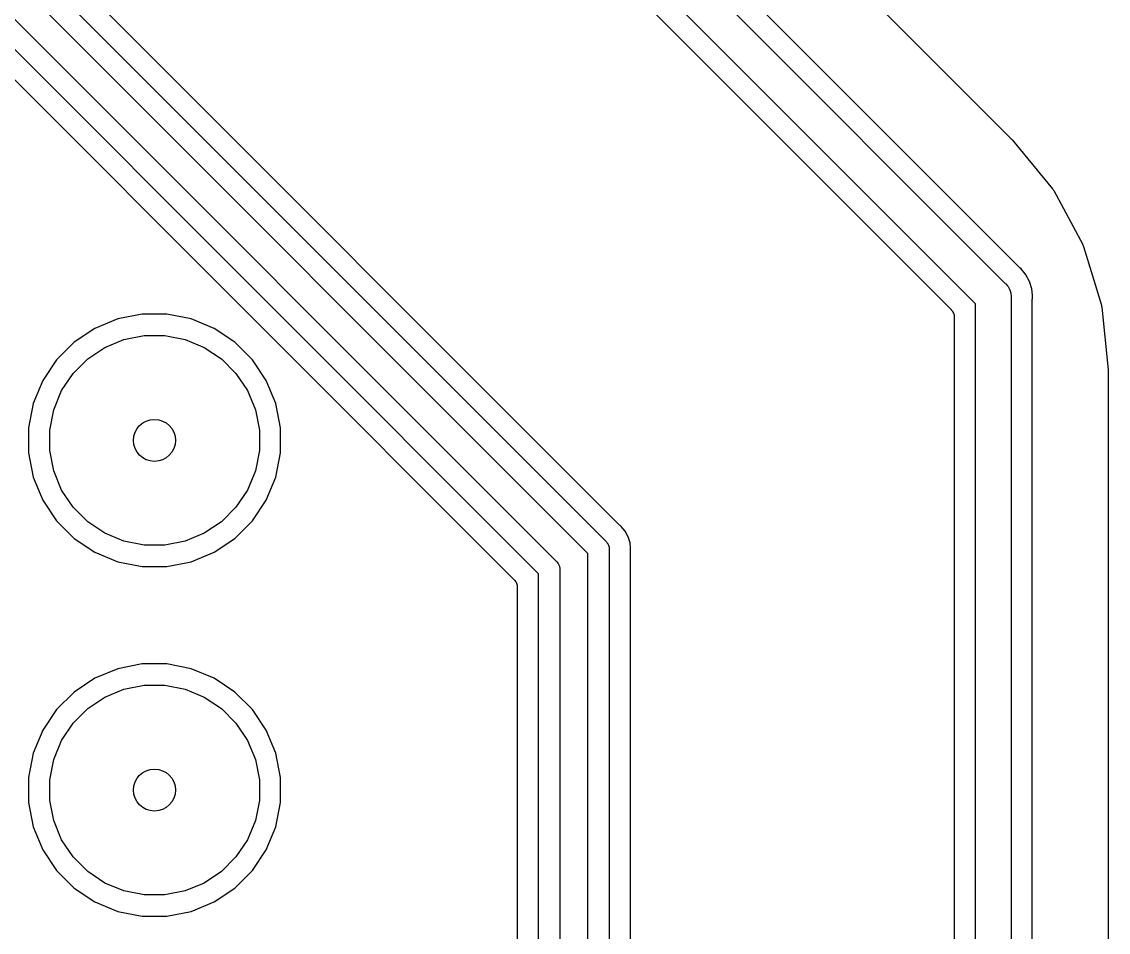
# Model space of a CAD drawing. Extents: x 0.48 to 2.43, y -7.79 to -4.85.
# Drawn here: x 2.128 to 2.434, y -5.6306 to -5.3743 of the extents above; entities that cross this region are included whole.
import ezdxf

# ---------------------------------------------------------------- set-up
doc = ezdxf.new("R2010")
doc.units = 0
doc.header["$MEASUREMENT"] = 0
doc.layers.add('BLACK', color=7, linetype='CONTINUOUS')

msp = doc.modelspace()

# ---------------------------------------------------------------- linework, layer by layer
at = {"layer": 'BLACK', "linetype": 'CONTINUOUS'}
for p, q in [((1.8758, -4.87641), (2.40683, -5.40744)), ((2.1702, -5.21322), (2.40494, -5.44795)), ((2.40887, -5.4434), (2.18083, -5.21536)), ((2.39657, -5.45373), (2.16313, -5.22029)), ((2.16527, -5.23091), (2.3897, -5.45534)), ((2.01809, -5.26581), (2.27854, -5.52627)), ((2.27353, -5.52974), (2.01385, -5.27006)), ((2.01354, -5.27824), (2.26665, -5.53134)), ((2.05928, -5.28738), (2.29242, -5.52052)), ((2.2874, -5.52399), (2.05504, -5.29163)), ((2.29635, -5.51597), (2.14357, -5.36319)), ((2.40683, -5.40744), (2.40686, -5.40747)), ((2.40686, -5.40747), (2.40694, -5.40757)), ((2.40694, -5.40757), (2.40703, -5.40765)), ((2.40703, -5.40765), (2.41829, -5.42136)), ((2.41829, -5.42136), (2.41832, -5.4214)), ((2.41832, -5.4214), (2.41847, -5.42163)), ((2.41847, -5.42163), (2.41862, -5.42185)), ((2.41862, -5.42185), (2.42677, -5.43705)), ((2.42677, -5.43705), (2.42679, -5.43709)), ((2.42679, -5.43709), (2.42689, -5.43735)), ((2.42689, -5.43735), (2.42699, -5.43759)), ((2.42699, -5.43759), (2.43204, -5.45409)), ((2.40896, -5.44348), (2.40887, -5.4434)), ((2.40905, -5.44357), (2.40896, -5.44348)), ((2.40909, -5.44359), (2.40905, -5.44357)), ((2.40939, -5.44384), (2.40909, -5.44359)), ((2.40964, -5.44415), (2.40939, -5.44384)), ((2.41026, -5.4449), (2.40964, -5.44415)), ((2.40964, -5.44415), (2.40964, -5.44415)), ((2.41077, -5.44552), (2.41026, -5.4449)), ((2.41026, -5.4449), (2.41026, -5.4449)), ((2.41179, -5.44743), (2.41077, -5.44552)), ((2.40494, -5.44795), (2.40513, -5.44811)), ((2.40513, -5.44811), (2.40558, -5.44866)), ((2.40558, -5.44866), (2.40575, -5.44887)), ((2.40575, -5.44887), (2.40622, -5.44974)), ((2.40622, -5.44974), (2.4065, -5.45068)), ((2.41242, -5.4495), (2.41179, -5.44743)), ((2.41259, -5.45126), (2.41242, -5.4495)), ((2.4065, -5.45068), (2.4066, -5.45166)), ((2.4066, -5.45166), (2.40657, -5.45191)), ((2.40657, -5.45191), (2.40657, -5.72538)), ((2.41257, -5.45235), (2.41258, -5.45231)), ((2.41257, -5.72494), (2.41257, -5.45235)), ((2.41258, -5.45231), (2.41259, -5.45218)), ((2.41259, -5.45127), (2.41259, -5.45126)), ((2.41263, -5.45166), (2.41259, -5.45127)), ((2.41259, -5.45205), (2.41263, -5.45166)), ((2.41259, -5.45218), (2.41259, -5.45205)), ((2.3897, -5.45534), (2.3897, -5.45535)), ((2.3897, -5.45535), (2.3897, -5.45535)), ((2.3897, -5.45535), (2.3897, -5.45535)), ((2.3897, -5.45535), (2.38973, -5.45537)), ((2.38973, -5.45537), (2.3899, -5.45559)), ((2.3899, -5.45559), (2.39007, -5.4558)), ((2.39007, -5.4558), (2.39008, -5.45581)), ((2.39008, -5.45581), (2.39009, -5.45583)), ((2.39009, -5.45583), (2.39022, -5.45607)), ((2.39657, -5.72356), (2.39657, -5.45373)), ((2.43204, -5.45409), (2.43204, -5.45409)), ((2.43204, -5.45409), (2.43204, -5.45409)), ((2.43204, -5.45409), (2.43205, -5.45413)), ((2.43205, -5.45413), (2.4321, -5.4544)), ((2.4321, -5.4544), (2.43215, -5.45467)), ((2.43215, -5.45467), (2.43395, -5.47231)), ((2.15499, -5.45796), (2.14853, -5.46064)), ((2.16186, -5.4566), (2.15499, -5.45796)), ((2.16885, -5.4566), (2.16186, -5.4566)), ((2.17572, -5.45796), (2.16885, -5.4566)), ((2.18218, -5.46064), (2.17572, -5.45796)), ((2.39022, -5.45607), (2.39035, -5.45632)), ((2.39035, -5.45632), (2.39035, -5.45633)), ((2.39035, -5.45633), (2.39036, -5.45635)), ((2.39036, -5.45635), (2.39044, -5.45661)), ((2.39044, -5.45661), (2.39052, -5.45688)), ((2.39052, -5.45688), (2.39052, -5.45689)), ((2.39052, -5.45689), (2.39052, -5.45691)), ((2.39052, -5.45691), (2.39055, -5.45718)), ((2.39055, -5.45718), (2.39057, -5.45746)), ((2.39057, -5.45746), (2.39057, -5.71983)), ((2.14853, -5.46064), (2.14271, -5.46453)), ((2.188, -5.46453), (2.18218, -5.46064)), ((2.14271, -5.46453), (2.13776, -5.46948)), ((2.15137, -5.46596), (2.15674, -5.46373)), ((2.15674, -5.46373), (2.16245, -5.4626)), ((2.16245, -5.4626), (2.16826, -5.4626)), ((2.16826, -5.4626), (2.17397, -5.46373)), ((2.17397, -5.46373), (2.17934, -5.46596)), ((2.19295, -5.46948), (2.188, -5.46453)), ((2.14653, -5.46919), (2.15137, -5.46596)), ((2.17934, -5.46596), (2.18418, -5.46919)), ((2.13776, -5.46948), (2.13387, -5.4753)), ((2.14242, -5.4733), (2.14653, -5.46919)), ((2.18418, -5.46919), (2.18829, -5.4733)), ((2.19684, -5.4753), (2.19295, -5.46948)), ((2.13919, -5.47814), (2.14242, -5.4733)), ((2.18829, -5.4733), (2.19152, -5.47814)), ((2.43395, -5.47231), (2.43395, -5.47235)), ((2.43395, -5.47235), (2.43395, -5.47248)), ((2.43395, -5.47248), (2.43396, -5.47261)), ((2.43396, -5.47261), (2.43396, -6.21998)), ((2.13387, -5.4753), (2.13119, -5.48176)), ((2.19952, -5.48176), (2.19684, -5.4753)), ((2.13696, -5.48351), (2.13919, -5.47814)), ((2.19152, -5.47814), (2.19375, -5.48351)), ((2.13119, -5.48176), (2.12983, -5.48863)), ((2.13583, -5.48922), (2.13696, -5.48351)), ((2.19375, -5.48351), (2.19488, -5.48922)), ((2.20088, -5.48863), (2.19952, -5.48176)), ((2.12983, -5.48863), (2.12983, -5.49563)), ((2.13583, -5.49503), (2.13583, -5.48922)), ((2.19488, -5.48922), (2.19488, -5.49503)), ((2.20088, -5.49563), (2.20088, -5.48863)), ((2.12983, -5.49563), (2.13119, -5.50249)), ((2.13696, -5.50074), (2.13583, -5.49503)), ((2.19488, -5.49503), (2.19375, -5.50074)), ((2.19952, -5.50249), (2.20088, -5.49563)), ((2.13919, -5.50611), (2.13696, -5.50074)), ((2.19375, -5.50074), (2.19152, -5.50611)), ((2.13119, -5.50249), (2.13387, -5.50895)), ((2.19684, -5.50895), (2.19952, -5.50249)), ((2.14242, -5.51095), (2.13919, -5.50611)), ((2.19152, -5.50611), (2.18829, -5.51095)), ((2.13387, -5.50895), (2.13776, -5.51477)), ((2.14653, -5.51506), (2.14242, -5.51095)), ((2.18829, -5.51095), (2.18418, -5.51506)), ((2.19295, -5.51477), (2.19684, -5.50895)), ((2.13776, -5.51477), (2.14271, -5.51972)), ((2.15137, -5.51829), (2.14653, -5.51506)), ((2.18418, -5.51506), (2.17934, -5.51829)), ((2.188, -5.51972), (2.19295, -5.51477)), ((2.29645, -5.51605), (2.29635, -5.51597)), ((2.29653, -5.51614), (2.29645, -5.51605)), ((2.29657, -5.51617), (2.29653, -5.51614)), ((2.2968, -5.51635), (2.29657, -5.51617)), ((2.29792, -5.51772), (2.2968, -5.51635)), ((2.14271, -5.51972), (2.14853, -5.52361)), ((2.15674, -5.52052), (2.15137, -5.51829)), ((2.17934, -5.51829), (2.17397, -5.52052)), ((2.18218, -5.52361), (2.188, -5.51972)), ((2.29876, -5.51929), (2.29792, -5.51772)), ((2.29927, -5.52098), (2.29876, -5.51929)), ((2.16245, -5.52165), (2.15674, -5.52052)), ((2.16826, -5.52165), (2.16245, -5.52165)), ((2.17397, -5.52052), (2.16826, -5.52165)), ((2.29242, -5.52052), (2.29253, -5.52062)), ((2.29253, -5.52062), (2.29263, -5.52073)), ((2.29263, -5.52073), (2.29263, -5.52073)), ((2.29263, -5.52073), (2.29286, -5.52102)), ((2.29286, -5.52102), (2.29291, -5.52107)), ((2.29291, -5.52107), (2.29319, -5.5216)), ((2.29319, -5.5216), (2.29336, -5.52216)), ((2.29336, -5.52216), (2.29339, -5.5225)), ((2.29339, -5.5225), (2.29342, -5.52275)), ((2.29342, -5.52275), (2.2934, -5.5229)), ((2.2934, -5.5229), (2.2934, -5.81645)), ((2.29942, -5.52245), (2.29927, -5.52098)), ((2.2994, -5.5233), (2.29942, -5.52317)), ((2.2994, -5.52334), (2.2994, -5.5233)), ((2.29945, -5.52275), (2.29942, -5.52245)), ((2.29942, -5.52245), (2.29942, -5.52245)), ((2.29942, -5.52304), (2.29945, -5.52275)), ((2.29942, -5.52317), (2.29942, -5.52304)), ((2.14853, -5.52361), (2.15499, -5.52629)), ((2.15499, -5.52629), (2.16186, -5.52765)), ((2.16885, -5.52765), (2.17572, -5.52629)), ((2.17572, -5.52629), (2.18218, -5.52361)), ((2.27854, -5.52627), (2.27866, -5.52636)), ((2.27866, -5.52636), (2.27903, -5.52682)), ((2.2874, -5.81781), (2.2874, -5.52399)), ((2.2994, -5.72953), (2.2994, -5.52334)), ((2.16186, -5.52765), (2.16885, -5.52765)), ((2.27903, -5.52682), (2.27931, -5.52734)), ((2.27931, -5.52734), (2.27943, -5.52772)), ((2.27943, -5.52772), (2.27948, -5.52791)), ((2.27948, -5.52791), (2.27954, -5.5285)), ((2.27954, -5.5285), (2.27953, -5.52864)), ((2.27953, -5.52864), (2.27953, -5.77848)), ((2.26665, -5.53134), (2.26666, -5.53135)), ((2.26666, -5.53135), (2.26666, -5.53135)), ((2.26666, -5.53135), (2.26666, -5.53135)), ((2.26666, -5.53135), (2.26668, -5.53137)), ((2.26668, -5.53137), (2.26685, -5.53159)), ((2.26685, -5.53159), (2.26703, -5.53181)), ((2.26703, -5.53181), (2.26703, -5.53182)), ((2.26703, -5.53182), (2.26704, -5.53183)), ((2.26704, -5.53183), (2.26717, -5.53208)), ((2.26717, -5.53208), (2.2673, -5.53232)), ((2.2673, -5.53232), (2.26731, -5.53234)), ((2.26731, -5.53234), (2.26731, -5.53235)), ((2.26731, -5.53235), (2.26739, -5.53262)), ((2.27353, -5.77711), (2.27353, -5.52974)), ((2.26739, -5.53262), (2.26747, -5.53288)), ((2.26747, -5.53288), (2.26747, -5.5329)), ((2.26747, -5.5329), (2.26748, -5.53291)), ((2.26748, -5.53291), (2.2675, -5.53319)), ((2.2675, -5.53319), (2.26753, -5.53347)), ((2.26753, -5.53347), (2.26753, -5.76685)), ((2.15499, -5.55639), (2.14853, -5.55907)), ((2.16186, -5.55502), (2.15499, -5.55639)), ((2.16885, -5.55502), (2.16186, -5.55502)), ((2.17572, -5.55639), (2.16885, -5.55502)), ((2.18218, -5.55907), (2.17572, -5.55639)), ((2.14853, -5.55907), (2.14271, -5.56296)), ((2.188, -5.56296), (2.18218, -5.55907)), ((2.14271, -5.56296), (2.13776, -5.5679)), ((2.15137, -5.56438), (2.15674, -5.56216)), ((2.15674, -5.56216), (2.16245, -5.56102)), ((2.16245, -5.56102), (2.16826, -5.56102)), ((2.16826, -5.56102), (2.17397, -5.56216)), ((2.17397, -5.56216), (2.17934, -5.56438)), ((2.19295, -5.5679), (2.188, -5.56296)), ((2.14653, -5.56762), (2.15137, -5.56438)), ((2.17934, -5.56438), (2.18418, -5.56762)), ((2.13776, -5.5679), (2.13387, -5.57372)), ((2.14242, -5.57173), (2.14653, -5.56762)), ((2.18418, -5.56762), (2.18829, -5.57173)), ((2.19684, -5.57372), (2.19295, -5.5679)), ((2.13919, -5.57656), (2.14242, -5.57173)), ((2.18829, -5.57173), (2.19152, -5.57656)), ((2.13387, -5.57372), (2.13119, -5.58019)), ((2.19952, -5.58019), (2.19684, -5.57372)), ((2.13696, -5.58194), (2.13919, -5.57656)), ((2.19152, -5.57656), (2.19375, -5.58194)), ((2.13119, -5.58019), (2.12983, -5.58705)), ((2.20088, -5.58705), (2.19952, -5.58019)), ((2.13583, -5.58764), (2.13696, -5.58194)), ((2.19375, -5.58194), (2.19488, -5.58764)), ((2.12983, -5.58705), (2.12983, -5.59405)), ((2.20088, -5.59405), (2.20088, -5.58705)), ((2.13583, -5.59346), (2.13583, -5.58764)), ((2.19488, -5.58764), (2.19488, -5.59346)), ((2.13696, -5.59916), (2.13583, -5.59346)), ((2.19488, -5.59346), (2.19375, -5.59916)), ((2.12983, -5.59405), (2.13119, -5.60091)), ((2.19952, -5.60091), (2.20088, -5.59405)), ((2.13919, -5.60454), (2.13696, -5.59916)), ((2.19375, -5.59916), (2.19152, -5.60454)), ((2.13119, -5.60091), (2.13387, -5.60738)), ((2.19684, -5.60738), (2.19952, -5.60091)), ((2.14242, -5.60937), (2.13919, -5.60454)), ((2.19152, -5.60454), (2.18829, -5.60937)), ((2.13387, -5.60738), (2.13776, -5.6132)), ((2.19295, -5.6132), (2.19684, -5.60738)), ((2.14653, -5.61349), (2.14242, -5.60937)), ((2.18829, -5.60937), (2.18418, -5.61349)), ((2.13776, -5.6132), (2.14271, -5.61815)), ((2.15137, -5.61672), (2.14653, -5.61349)), ((2.18418, -5.61349), (2.17934, -5.61672)), ((2.188, -5.61815), (2.19295, -5.6132)), ((2.14271, -5.61815), (2.14853, -5.62204)), ((2.15674, -5.61894), (2.15137, -5.61672)), ((2.17934, -5.61672), (2.17397, -5.61894)), ((2.18218, -5.62204), (2.188, -5.61815)), ((2.16245, -5.62008), (2.15674, -5.61894)), ((2.16826, -5.62008), (2.16245, -5.62008)), ((2.17397, -5.61894), (2.16826, -5.62008)), ((2.14853, -5.62204), (2.15499, -5.62471)), ((2.17572, -5.62471), (2.18218, -5.62204)), ((2.15499, -5.62471), (2.16186, -5.62608)), ((2.16186, -5.62608), (2.16885, -5.62608)), ((2.16885, -5.62608), (2.17572, -5.62471))]:
    msp.add_line(p, q, dxfattribs=at)
at = {"layer": 'BLACK'}
for centre in [(2.16535, -5.49213), (2.16535, -5.59055)]:
    msp.add_circle(centre, 0.005906, dxfattribs=at)

doc.saveas('drawing.dxf')
